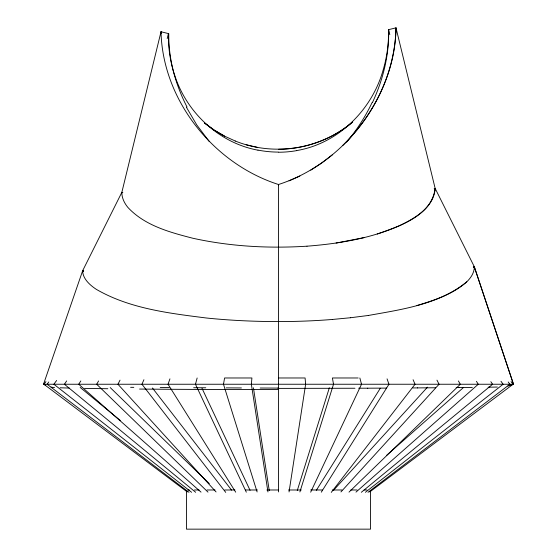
<?xml version="1.0" encoding="UTF-8"?>
<svg xmlns="http://www.w3.org/2000/svg" width="557" height="557" viewBox="0 0 557 557"><rect width="100%" height="100%" fill="white"/><g stroke="black" fill="none" stroke-linecap="round" stroke-linejoin="round"><path stroke-width="0.84" d="M395.992 28.066C394.377 97.566 344.518 163.25 278.5 184.506C213.672 163.786 162.693 100.476 161.008 31.763L168.416 33.573L167.197 38.593M395.923 29.528L395.992 27.85L388.598 29.653L389.816 34.673M342.792 145.426C374.005 114.589 395.526 72.25 395.992 27.85L435.156 188.419C431.571 215.9 399.689 226.051 377.242 234.031M435.156 188.531C433.882 207.343 415.146 218.086 400.003 225.501C370.725 238.473 338.698 243.736 306.97 246.194M289.048 491.942L305.633 384.246L305.09 377.98L278.5 377.98M434.209 188.656L435.156 188.419L474.32 266.747L513.484 384.246L43.516 384.246L45.368 384.88L43.516 384.246L82.68 270.667L121.844 192.339L161.008 31.763L161.084 33.392M197.143 377.98L195.479 384.246L246.326 492.186M278.347 185.021L278.5 184.506L278.653 185.021M297.264 490.571L329.354 387.769M299.896 491.942L333.511 384.246L332.411 377.98L358.151 377.98M169.948 378.857L168.047 384.246L235.702 492.186M143.915 379.728L141.951 384.246L225.738 492.388M310.674 492.186L361.521 384.246L359.857 377.98M372.125 102.495C365.385 116.685 356.849 130.018 346.684 141.993M120.034 380.153L117.938 384.246L216.06 491.942M98.589 380.96L96.681 384.246L207.991 492.13M316.327 490.327L380.299 388.257M321.298 492.186L388.953 384.246L387.052 378.857M80.828 380.946L78.718 384.246L201.021 492.13M66.68 380.911L64.403 384.246L195.667 492.291M56.02 381.267L53.89 384.246L191.594 492.291M56.306 380.87L56.591 380.473M48.786 381.984L47.122 384.239L188.976 492.291M45.347 382.318L43.899 384.246L187.263 491.942M45.632 381.928L45.925 381.538M331.262 492.388L415.049 384.246L413.085 379.728M333.267 490.571L427.491 387.157M340.94 491.942L439.062 384.246L436.967 380.153M349.009 492.13L460.319 384.246L458.411 380.96M386.558 455.361L463.396 387.581M355.979 492.13L478.282 384.246L476.423 381.336M466.759 281.835C452.834 294.326 434.537 300.195 416.963 305.521M361.333 492.291L492.597 384.246L490.849 381.691M365.406 492.291L503.11 384.246L500.98 381.267M332.397 154.811L321.695 163.048L310.785 170.143M368.024 492.291L509.878 384.246L508.214 381.984M352.553 122.108C320.728 149.311 274.016 156.747 235.249 141.012M352.665 122.018C332.083 139.236 305.584 149.179 278.716 149.255M369.737 491.942L513.101 384.246L511.653 382.318M434.293 188.858L435.156 188.419M473.45 267.186L474.32 266.747A210.65 56.8 0 0 1 466.682 281.919C439.167 304.31 402.21 309.393 368.351 315.471M473.45 267.283L474.32 266.852L513.484 384.246L509.307 385.639M289.041 180.851L299.854 176.082M473.394 267.158L474.32 266.852M507.914 386.105L508.84 385.792M364.118 237.616L336.094 243.054M296.658 150.571C337.514 143.755 371.032 110.927 382.638 71.735A238.034 177.098 2.1 0 0 388.542 29.653M350.506 317.741L368.442 315.457M332.327 319.467L350.583 317.734M307.004 246.187C268.815 248.61 230.194 246.486 192.778 238.229C169.683 232.29 144.639 225.529 127.894 207.427A175.204 57.879 0 0 1 121.844 192.339L122.791 192.569M497.38 387.045L488.092 387.206M472.308 387.407L458.898 387.554M456.162 387.581L459.065 387.554M435.483 387.769L417.472 387.902M412.779 387.937L417.632 387.909M367.648 388.194L386.697 388.104M354.969 388.25L278.089 388.396L278.082 387.874M358.638 388.229L367.759 388.194M188.001 489.986L189.345 489.986M194.456 489.986L199.107 489.986M207.051 489.986L214.995 489.986M224.736 489.986L234.894 489.986M245.477 489.986L257.466 489.986M266.838 489.986L278.5 489.986M288.463 489.986L301.253 489.986M310.667 489.986L322.392 489.986M332.264 489.986L342.005 489.986M350.75 489.986L357.107 489.986M364.076 489.986L366.979 489.986M257.954 150.181C218.866 142.961 186.177 112.215 174.466 74.527M246.215 144.736L257.146 147.306M83.139 270.918L82.68 270.758L83.111 270.974M235.305 141.032L224.534 136.131L214.208 130.108L204.447 122.979M121.844 192.339L122.707 192.771M83.55 271.099L82.68 270.667A208.248 52.4 0 0 0 96.417 289.41C129.697 308.62 168.938 313.264 206.417 318.005A190.299 47.888 0 0 0 278.5 321.584A189.06 50.979 0 0 0 332.383 319.46M224.603 136.166L214.285 130.157L204.53 123.048M80.159 387.421L120.298 420.465M110.223 387.581L209.293 483.608M209.174 141.401L196.746 124.907L186.358 107.153M152.437 387.992L231.573 490.125M511.075 381.538L511.368 381.928M201.982 388.257L250.065 490.327M257.104 491.942L223.489 384.246L224.589 377.98L251.91 377.98L251.367 384.246L267.952 491.942M253.421 387.769L269.247 490.571M161.008 31.979L161.084 33.601M370.537 490.856L370.537 529.15L186.463 529.15L186.463 490.856M278.5 184.506L278.5 491.942M187.034 107.035A245.505 177.286 16.8 0 1 168.764 33.622M278.159 389.58A227.757 2.513 0 0 1 139.584 389.058M107.835 388.73A227.757 2.513 0 0 1 84.643 388.382M69.298 388.055A227.757 2.513 0 0 1 60.149 387.769M54.544 387.505A227.757 2.513 0 0 1 52.024 387.296M51.126 387.08A227.757 2.513 0 0 1 51.314 386.969M278.27 388.09A227.757 1.023 0.2 0 1 260.189 388.027M241.418 387.951A227.757 1.023 0.2 0 1 226.156 387.881M205.777 387.783A227.757 1.023 0.2 0 1 193.648 387.721M169.231 387.581A227.757 1.023 0.2 0 1 160.228 387.526M133.805 387.352A227.757 1.023 0.2 0 1 130.61 387.324M388.654 29.869A254.354 187.041 -16 0 1 372.431 102.551M296.679 150.627A76.692 55.985 0 0 1 278.702 152.235M278.5 152.096A78.14 56.069 0 0 1 257.988 150.098M174.397 74.541A229.867 168.527 -2 0 1 168.472 33.789M474.32 266.747L473.394 267.061L474.32 266.747M83.599 270.987L82.68 270.667L83.599 270.987"/></g></svg>
